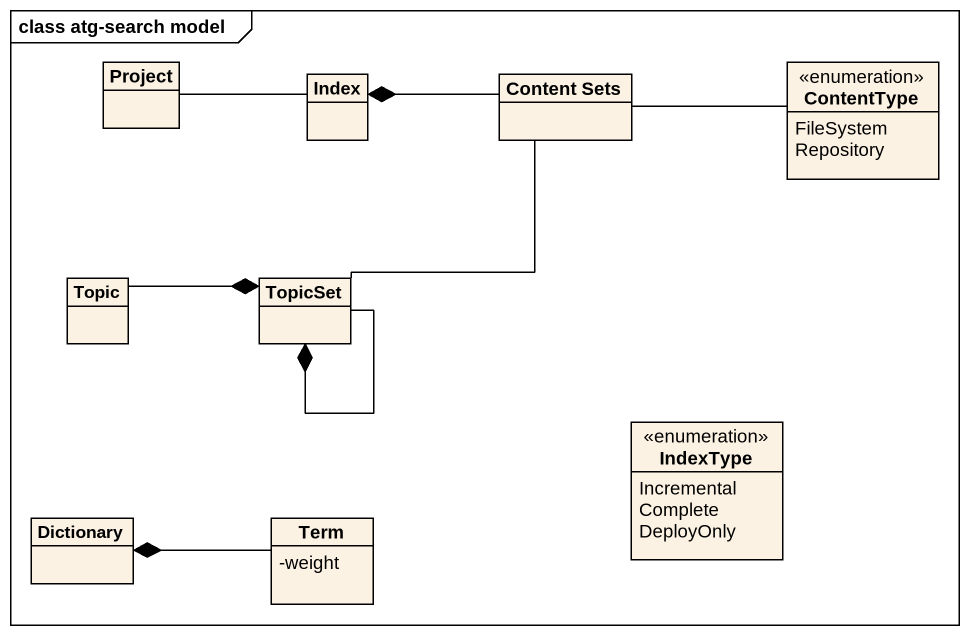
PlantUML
@startuml
mainframe class atg-search model
hide circle
hide empty members
skinparam classAttributeIconSize 0
class Project
class Index
class "Content Sets" as Content_Sets
enum ContentType {
  FileSystem
  Repository
}
class Topic
class TopicSet
enum IndexType {
  Incremental
  Complete
  DeployOnly
}
class Dictionary
class Term {
  -weight
}
Project -right- Index
Index *-right- Content_Sets
Content_Sets -right- ContentType
TopicSet -up- Content_Sets
TopicSet *-left- Topic
TopicSet *-- TopicSet
Dictionary *-right- Term
@enduml
